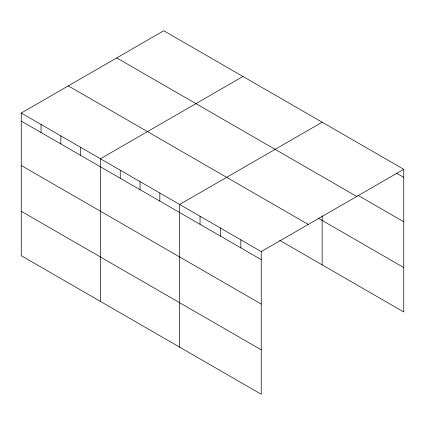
<?xml version="1.0" encoding="UTF-8"?>
<svg xmlns="http://www.w3.org/2000/svg" width="425" height="425" viewBox="0 0 425 425"><rect width="100%" height="100%" fill="white"/><g stroke="black" fill="none" stroke-linecap="round" stroke-linejoin="round"><path stroke-width="0.64" d="M261.237 304.061L261.237 251.589L21.25 113.034L21.25 255.691L261.237 394.246L261.237 304.061L21.25 165.506M279.73 240.364L403.75 311.966L403.75 169.309L163.763 30.754L21.25 113.034M242.957 76.479L100.443 158.753L100.443 301.415M322.155 122.198L179.642 204.478L179.642 347.14M261.237 251.589L403.75 169.309M396.382 173.108L403.75 177.363M357.85 195.282L403.75 221.781M116.732 57.906L356.718 196.462M318.197 218.153L403.75 267.548M68.282 85.882L308.268 224.437M21.25 121.088L261.237 259.643M21.25 211.273L261.237 349.828M322.155 215.794L322.155 264.86M240.837 239.812L240.837 247.865M220.437 228.034L220.437 236.087M200.042 216.256L200.042 224.31M159.843 193.051L159.843 201.105M140.043 181.618L140.043 189.672M120.243 170.186L120.243 178.24M80.649 147.326L80.649 155.38M60.849 135.894L60.849 143.947M41.05 124.461L41.05 132.52"/></g></svg>
